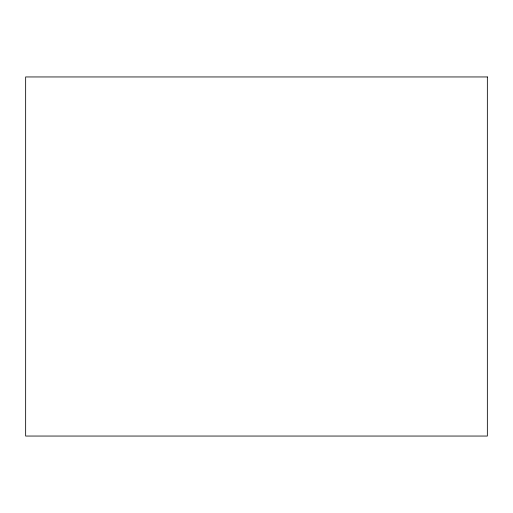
<?xml version="1.0" encoding="UTF-8"?>
<svg xmlns="http://www.w3.org/2000/svg" width="513" height="513" viewBox="0 0 513 513"><rect width="100%" height="100%" fill="white"/><g stroke="black" fill="none" stroke-linecap="round" stroke-linejoin="round"><path stroke-width="0.77" d="M487.35 76.95L25.65 76.95L25.65 436.05L487.35 436.05L487.35 76.95"/></g></svg>
